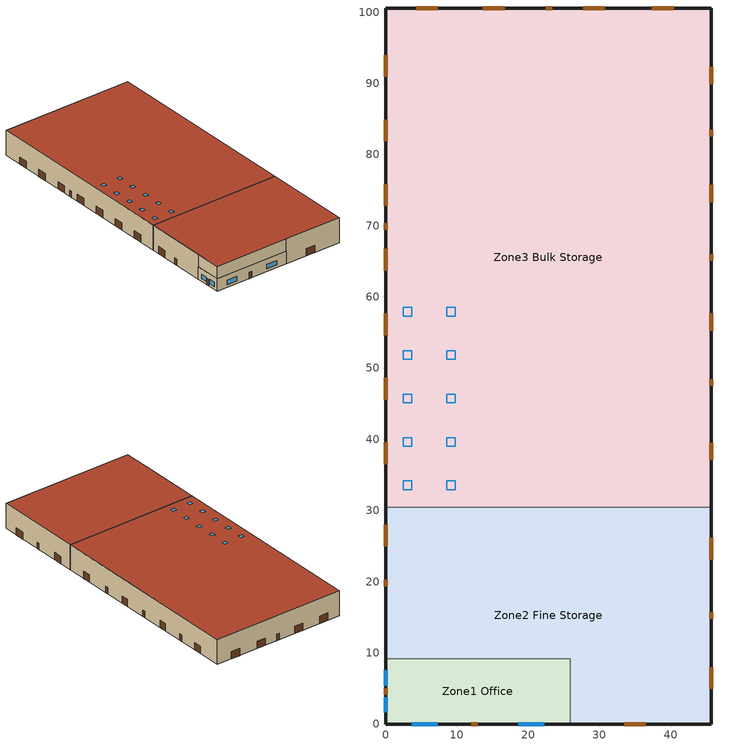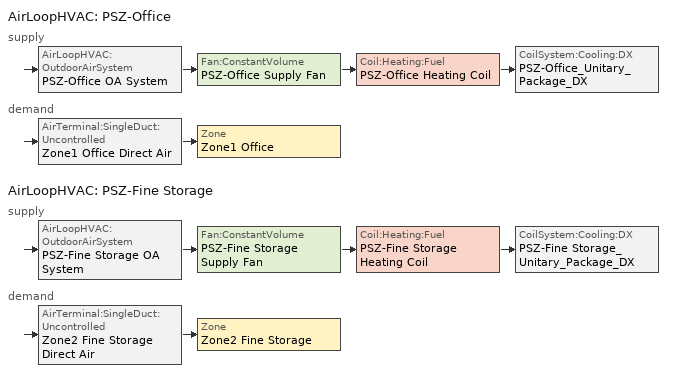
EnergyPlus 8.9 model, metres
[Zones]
Zone1 Office
 floor ground (ext_slab_6in): 25.91,9.14 25.91,0 0,0 0,9.14 z0
 wall outside (nonres_ext_wall): 0,9.14 0,0 25.91,0 z0:4.27
 wall to Zone2 Fine Storage (Interior Wall): 25.91,0 25.91,9.14 0,9.14 z0:4.27
 window (Window_U_0.57_SHGC_0.49): 3.66,0 7.31,0 / 18.59,0 22.25,0 / 0,7.52 0,5.39 / 0,3.76 0,1.62 z0.91:2.44
 door (Swinging Door_con): 12.04,0 12.95,0 / 0,5.03 0,4.11 z0:2.13
 ceiling to Zone2 Fine Storage (InsulatedCeiling): 25.91,0 25.91,9.14 0,9.14 0,0 z4.27
Zone2 Fine Storage
 floor ground (ext_slab_6in): 45.72,30.48 45.72,0 25.91,0 25.91,9.14 0,9.14 0,30.48 z0
 wall outside (nonres_ext_wall): 25.91,0 45.72,0 45.72,30.48 / 0,30.48 0,9.14 z0:8.53; 0,9.14 0,0 25.91,0 z4.27:8.53
 door (Overhead Door_con): 33.48,0 36.53,0 / 45.72,4.94 45.72,7.99 / 45.72,23.09 45.72,26.14 / 0,28.02 0,24.97 z0:2.44
 door (Swinging Door_con): 0,20.27 0,19.35 / 45.72,14.78 45.72,15.7 z0:2.13
 roof outside (nonres_roof): 45.72,0 45.72,30.48 0,30.48 0,0 z8.53
Zone3 Bulk Storage
 floor ground (ext_slab_6in): 45.72,100.58 45.72,30.48 0,30.48 0,100.58 z0
 wall outside (semiheated_ext_wall): 45.72,30.48 45.72,100.58 0,100.58 0,30.48 z0:8.53
 wall to Zone2 Fine Storage (semiheated_ext_wall): 45.72,30.48 0,30.48 z0:8.53
 door (Overhead Door_semi): 0,93.95 0,90.9 / 0,84.88 0,81.83 / 0,75.82 0,72.77 / 0,66.75 0,63.7 / 0,57.68 0,54.63 / 0,48.61 0,45.57 / 0,39.55 0,36.5 / 45.72,37.09 45.72,39.53 / 45.72,55.27 45.72,57.71 / 45.72,73.32 45.72,75.75 / 45.72,89.89 45.72,92.33 / 40.44,100.58 37.39,100.58 / 30.77,100.58 27.72,100.58 / 16.69,100.58 13.64,100.58 / 7.32,100.58 4.27,100.58 z0:2.44
 door (Swinging Door_semi): 45.72,47.55 45.72,48.46 / 45.72,65.07 45.72,65.99 / 45.72,82.6 45.72,83.51 / 23.35,100.58 22.44,100.58 / 0,70.35 0,69.43 z0:2.13
 roof outside (semiheated_roof): 0,100.58 0,30.48 45.72,30.48 45.72,100.58 z8.53
 skylight (Window_U_1.98_SHGC_0.61): 3.66,34.14 2.44,34.14 2.44,32.92 3.66,32.92 z8.53; 3.66,40.23 2.44,40.23 2.44,39.01 3.66,39.01 z8.53; 3.66,46.33 2.44,46.33 2.44,45.11 3.66,45.11 z8.53; 3.66,52.42 2.44,52.42 2.44,51.2 3.66,51.2 z8.53; 3.66,58.52 2.44,58.52 2.44,57.3 3.66,57.3 z8.53; 9.75,34.14 8.53,34.14 8.53,32.92 9.75,32.92 z8.53; 9.75,40.23 8.53,40.23 8.53,39.01 9.75,39.01 z8.53; 9.75,46.33 8.53,46.33 8.53,45.11 9.75,45.11 z8.53; 9.75,52.42 8.53,52.42 8.53,51.2 9.75,51.2 z8.53; 9.75,58.52 8.53,58.52 8.53,57.3 9.75,57.3 z8.53
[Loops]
AirLoopHVAC 'PSZ-Office'
 supply: AirLoopHVAC:OutdoorAirSystem 'PSZ-Office OA System' > Fan:ConstantVolume 'PSZ-Office Supply Fan' > Coil:Heating:Fuel 'PSZ-Office Heating Coil' > CoilSystem:Cooling:DX 'PSZ-Office_Unitary_Package_DX'
 demand: AirTerminal:SingleDuct:Uncontrolled 'Zone1 Office Direct Air' > Zone 'Zone1 Office'
AirLoopHVAC 'PSZ-Fine Storage'
 supply: AirLoopHVAC:OutdoorAirSystem 'PSZ-Fine Storage OA System' > Fan:ConstantVolume 'PSZ-Fine Storage Supply Fan' > Coil:Heating:Fuel 'PSZ-Fine Storage Heating Coil' > CoilSystem:Cooling:DX 'PSZ-Fine Storage_Unitary_Package_DX'
 demand: AirTerminal:SingleDuct:Uncontrolled 'Zone2 Fine Storage Direct Air' > Zone 'Zone2 Fine Storage'
[Building]
Warehouse: North Axis {deg}=90; Terrain=Urban; Loads Convergence Tolerance Value=0.04; Temperature Convergence Tolerance Value {deltaC}=0.4; Solar Distribution=FullExterior; Maximum Number of Warmup Days=25; Minimum Number of Warmup Days=6
[Site:Location]
Rochester International Arpt_MN_USA Design_Conditions: Latitude {deg}=43.9; Longitude {deg}=-92.5; Time Zone {hr}=-6; Elevation {m}=398
[SizingPeriod:DesignDay] Day of Month=21; Dry-Bulb Temperature Range Modifier Type=DefaultMultipliers; Humidity Condition Type=Wetbulb; Barometric Pressure {Pa}=96634; Rain Indicator=No; Snow Indicator=No; Daylight Saving Time Indicator=No
Name | Month | Day Type | Maximum Dry-Bulb Temperature {C} | Daily Dry-Bulb Temperature Range {deltaC} | Wetbulb or DewPoint at Maximum Dry-Bulb {C} | Wind Speed {m/s} | Wind Direction {deg} | Solar Model Indicator | Sky Clearness | ASHRAE Clear Sky Optical Depth for Beam Irradiance (taub) | ASHRAE Clear Sky Optical Depth for Diffuse Irradiance (taud)
Rochester International Arpt Ann Htg 99.6% Condns DB | 1 | WinterDesignDay | -26.2 | 0 | -26.2 | 5.7 | 310 | ASHRAEClearSky | 0
Rochester International Arpt Ann Clg .4% Condns DB=>MWB | 7 | SummerDesignDay | 31.2 | 10.6 | 23.1 | 6.7 | 200 | ASHRAETau |  | 0.404 | 2.226
[Site:GroundTemperature:BuildingSurface]
12.47, 12.42, 12.5, 12.59, 13.8, 17.98, 19.96, 19.57, 15.82, 13.18, 12.8, 12.59
[Site:WaterMainsTemperature]
Calculation Method=Correlation; Annual Average Outdoor Air Temperature {C}=6.375; Maximum Difference In Monthly Average Outdoor Air Temperatures {deltaC}=33.5
[Material]
Name | Roughness | Thickness {m} | Conductivity {W/m-K} | Density {kg/m3} | Specific Heat {J/kg-K} | Thermal Absorptance | Solar Absorptance | Visible Absorptance
Bulk Storage Products Material | Rough | 2.4384 | 1.442 | 200.231 | 836.8 | 0.9 | 0.7 | 0.7
Steel Frame/Cavity | MediumRough | 0.0889002 | 0.0841162 | 641.379 | 502.08 | 0.9 | 0.7 | 0.7
Interior Wall Addi Insul | MediumRough | 2.54001e-08 | 0.04326 | 22.4258 | 836.8 | 0.9 | 0.7 | 0.7
F07 25mm stucco | Smooth | 0.0254 | 0.72 | 1856 | 840 | 0.9 | 0.7 | 0.7
F08 Metal surface | Smooth | 0.0008 | 45.28 | 7824 | 500
F08 Metal roof surface | Smooth | 0.0008 | 45.28 | 7824 | 500 | 0.9 | 0.77
G01 16mm gypsum board | MediumSmooth | 0.0159 | 0.16 | 800 | 1090
150mm Normalweight concrete floor | MediumRough | 0.1524 | 2.31 | 2322 | 832
[Material:NoMass] Thermal Absorptance=0.9; Solar Absorptance=0.7; Visible Absorptance=0.7
Name | Roughness | Thermal Resistance {m2-K/W}
Opaque Door panel_con; Overhead Door_semi Panel; Overhead Door_con Panel | MediumRough | 0.352
Opaque Door panel_semi | MediumRough | 0.251429
Nonres_Roof_Insulation | MediumSmooth | 2.572
Semiheated_Roof_Insulation | MediumSmooth | 1.67819
Nonres_Exterior_Wall_Insulation; Semiheated_Exterior_Wall_Insulation | MediumSmooth | 1.32943
[Construction]
ext_slab_6in: 150mm Normalweight concrete floor
nonres_roof: F08 Metal roof surface, Nonres_Roof_Insulation
semiheated_roof: F08 Metal roof surface, Semiheated_Roof_Insulation
nonres_ext_wall: F08 Metal surface, Nonres_Exterior_Wall_Insulation, G01 16mm gypsum board
semiheated_ext_wall: F08 Metal surface, Semiheated_Exterior_Wall_Insulation, G01 16mm gypsum board
Window_U_0.57_SHGC_0.49: BLUE 6MM, AIR 6MM, CLEAR 6MM
Window_U_1.98_SHGC_0.61: GREEN 6MM
Swinging Door_con: Opaque Door panel_con
Swinging Door_semi: Opaque Door panel_semi
Overhead Door_semi: Overhead Door_semi Panel
Overhead Door_con: Overhead Door_con Panel
Bulk Storage Products: Bulk Storage Products Material
Interior Wall: F07 25mm stucco, G01 16mm gypsum board, Interior Wall Addi Insul, Steel Frame/Cavity, G01 16mm gypsum board
InsulatedCeiling: Interior Wall Addi Insul, G01 16mm gypsum board
[WindowMaterial:Glazing] Optical Data Type=SpectralAverage; Thickness {m}=0.006; Infrared Transmittance at Normal Incidence=0; Front Side Infrared Hemispherical Emissivity=0.84; Back Side Infrared Hemispherical Emissivity=0.84; Conductivity {W/m-K}=0.9
Name | Solar Transmittance at Normal Incidence | Front Side Solar Reflectance at Normal Incidence | Back Side Solar Reflectance at Normal Incidence | Visible Transmittance at Normal Incidence | Front Side Visible Reflectance at Normal Incidence | Back Side Visible Reflectance at Normal Incidence
GREEN 6MM | 0.487 | 0.056 | 0.056 | 0.749 | 0.07 | 0.07
CLEAR 6MM | 0.775 | 0.071 | 0.071 | 0.881 | 0.08 | 0.08
BLUE 6MM | 0.48 | 0.05 | 0.05 | 0.57 | 0.06 | 0.06
[WindowMaterial:Gas]
AIR 6MM: Gas Type=Air; Thickness {m}=0.0063
[Zone] Type=1; Multiplier=1; Ceiling Height {m}=autocalculate; Volume {m3}=autocalculate; Floor Area {m2}=autocalculate; Part of Total Floor Area=Yes
Zone1 Office; Zone2 Fine Storage; Zone3 Bulk Storage
[InternalMass]
Bulk Storage Products Surface: Construction=Bulk Storage Products; Zone=Zone3 Bulk Storage; Surface Area {m2}=6028.45
[People]
Office People: Zone or ZoneList=Zone1 Office; Number of People Schedule=BLDG_OCC_SCH; Number of People Calculation Method=People; Number of People=5; Fraction Radiant=0.3; Sensible Heat Fraction=autocalculate; Activity Level Schedule=Office Activity Schedule; Mean Radiant Temperature Calculation Type=ZoneAveraged
[Lights] Design Level Calculation Method=Watts/Area; Return Air Fraction=0; Fraction Visible=0.18; Fraction Replaceable=1; Return Air Fraction Calculated from Plenum Temperature=No
Name | Zone or ZoneList | Schedule | Watts per Zone Floor Area {W/m2} | Fraction Radiant
Office Lights | Zone1 Office | BLDG_LIGHT_OFFICE_SCH | 10.7639 | 0.37
Fine Storage Area Lights | Zone2 Fine Storage | BLDG_LIGHT_STORAGE_SCH | 8.61113 | 0.42
Bulk Storage Area Lights | Zone3 Bulk Storage | BLDG_LIGHT_STORAGE_SCH | 8.61113 | 0.42
[ElectricEquipment] Design Level Calculation Method=EquipmentLevel
Name | Zone or ZoneList | Schedule | Design Level {W}
Office Plug Load | Zone1 Office | Office_Plug_SCH | 1912.5
Bulk Storage  Plug Load | Zone3 Bulk Storage | Bulk Storage Plug Schedule | 8200.12
[Exterior:Lights]
Exterior_Lights: Schedule=Exterior_Lgt_ALWAYS_ON; Design Level {W}=7857.24; Control Option=AstronomicalClock
[ZoneInfiltration:DesignFlowRate] Temperature Term Coefficient=0; Velocity Squared Term Coefficient=0
Name | Zone or ZoneList | Schedule | Design Flow Rate Calculation Method | Flow per Exterior Surface Area {m3/s-m2} | Constant Term Coefficient | Velocity Term Coefficient | Design Flow Rate {m3/s}
Office Infiltration | Zone1 Office | Office Infil Schedule | Flow/ExteriorArea | 0.000396357 | 0 | 0.224
Office Door Infiltration | Zone1 Office | INFIL_Door_Opening_SCH | Flow/Zone |  | 1 | 0 | 0.288832
Fine Storage Infiltration | Zone2 Fine Storage | Fine Sorage Infil Schedule | Flow/ExteriorArea | 0.000406376 | 0 | 0.224
Bulk Storage Infiltration | Zone3 Bulk Storage | Bulk Storage Infil_Base Schedule | Flow/Zone |  | 0 | 0.224 | 3.43111
[ZoneVentilation:DesignFlowRate] Zone or ZoneList=Zone3 Bulk Storage; Schedule=Always On Schedule; Design Flow Rate Calculation Method=Flow/Zone; Temperature Term Coefficient=0; Velocity Squared Term Coefficient=0; Delta Temperature {deltaC}=-100; Minimum Outdoor Temperature {C}=-100; Maximum Outdoor Temperature {C}=100; Maximum Wind Speed {m/s}=40
Name | Design Flow Rate {m3/s} | Ventilation Type | Fan Pressure Rise {Pa} | Fan Total Efficiency | Constant Term Coefficient | Velocity Term Coefficient | Minimum Indoor Temperature {C} | Maximum Indoor Temperature {C}
Bulk Storage Ventilation-1 | 37.76 | Exhaust | 31.1361 | 0.51 | 1 | 0 | 29.4444 | 100
Bulk Storage Ventilation-2 | 0.943841 | Natural |  | 1 | 0 | 0.224 | -73.3333 | 29.4444
[Sizing:Zone] Zone Cooling Design Supply Air Temperature Input Method=SupplyAirTemperature; Zone Heating Design Supply Air Temperature Input Method=SupplyAirTemperature; Cooling Design Air Flow Method=DesignDay; Heating Design Air Flow Method=DesignDay
Name | Zone Cooling Design Supply Air Temperature {C} | Zone Heating Design Supply Air Temperature {C} | Zone Cooling Design Supply Air Humidity Ratio {kgWater/kgDryAir} | Zone Heating Design Supply Air Humidity Ratio {kgWater/kgDryAir} | Design Specification Outdoor Air Object | Zone Heating Sizing Factor | Zone Cooling Sizing Factor | Cooling Design Air Flow Rate {m3/s} | Cooling Minimum Air Flow Fraction | Heating Design Air Flow Rate {m3/s} | Heating Maximum Air Flow Fraction | Cooling Minimum Air Flow per Zone Floor Area {m3/s-m2} | Heating Maximum Air Flow per Zone Floor Area {m3/s-m2} | Heating Maximum Air Flow {m3/s}
Zone1 Office | 14 | 50 | 0.008 | 0.008 | SZ DSOA Zone1 Office | 0 | 0 | 0 | 0 | 0 | 0
Zone2 Fine Storage | 14 | 50 | 0.008 | 0.008 | SZ DSOA Zone2 Fine Storage | 0 | 0 | 0 | 0 | 0 | 0
Zone3 Bulk Storage | 12.78 | 43.3333 | 0.009 | 0.016 | SZ DSOA Zone3 Bulk Storage |  |  |  |  |  |  | 0 | 0 | 0
[DesignSpecification:OutdoorAir] Outdoor Air Method=Flow/Area; Outdoor Air Flow per Person {m3/s-person}=0; Outdoor Air Flow per Zone {m3/s}=0
Name | Outdoor Air Flow per Zone Floor Area {m3/s-m2}
SZ DSOA Zone1 Office | 0.000508002
SZ DSOA Zone2 Fine Storage; SZ DSOA Zone3 Bulk Storage | 0.000254001
[Sizing:System] Type of Load to Size On=Sensible; Design Outdoor Air Flow Rate {m3/s}=autosize; Central Heating Maximum System Air Flow Ratio=1; Preheat Design Temperature {C}=7; Preheat Design Humidity Ratio {kgWater/kgDryAir}=0.008; Precool Design Temperature {C}=11; Precool Design Humidity Ratio {kgWater/kgDryAir}=0.008; Central Cooling Design Supply Air Temperature {C}=12; Central Heating Design Supply Air Temperature {C}=50; Type of Zone Sum to Use=NonCoincident; 100% Outdoor Air in Cooling=No; 100% Outdoor Air in Heating=No; Central Cooling Design Supply Air Humidity Ratio {kgWater/kgDryAir}=0.008; Central Heating Design Supply Air Humidity Ratio {kgWater/kgDryAir}=0.008; Cooling Supply Air Flow Rate Method=DesignDay; Cooling Supply Air Flow Rate {m3/s}=0; Heating Supply Air Flow Rate Method=DesignDay; Heating Supply Air Flow Rate {m3/s}=0; System Outdoor Air Method=ZoneSum; Zone Maximum Outdoor Air Fraction=1; Cooling Design Capacity Method=CoolingDesignCapacity; Cooling Design Capacity {W}=autosize; Heating Design Capacity Method=HeatingDesignCapacity; Heating Design Capacity {W}=autosize; Central Cooling Capacity Control Method=OnOff
PSZ-Office; PSZ-Fine Storage
[AirLoopHVAC] Design Supply Air Flow Rate {m3/s}=autosize
PSZ-Office; PSZ-Fine Storage
[AvailabilityManager:NightCycle] Applicability Schedule=COMPACT HVAC-ALWAYS 1; Fan Schedule=FanSched; Control Type=CycleOnAny; Thermostat Tolerance {deltaC}=1; Cycling Run Time Control Type=FixedRunTime; Cycling Run Time {s}=1800
PSZ-Office Availability; PSZ-Fine Storage Availability
[SetpointManager:SingleZone:Reheat] Control Variable=Temperature; Minimum Supply Air Temperature {C}=12.7778; Maximum Supply Air Temperature {C}=43.3333
Name | Control Zone | Setpoint Node or NodeList
PSZ-Office Supply Air Temp Manager | Zone1 Office | PSZ-Office Air Loop Outlet
PSZ-Fine Storage Supply Air Temp Manager | Zone2 Fine Storage | PSZ-Fine Storage Air Loop Outlet
[SetpointManager:MixedAir] Control Variable=Temperature
Name | Setpoint Node or NodeList
PSZ-Office OAMixed Air Temp Manager | PSZ-Office Mixed Air Outlet
PSZ-Office HeatC Temp Manager | PSZ-Office Heating Coil Outlet
PSZ-Fine Storage OAMixed Air Temp Manager | PSZ-Fine Storage Mixed Air Outlet
PSZ-Fine Storage HeatC Temp Manager | PSZ-Fine Storage Heating Coil Outlet
[Controller:OutdoorAir] Minimum Outdoor Air Flow Rate {m3/s}=autosize; Maximum Outdoor Air Flow Rate {m3/s}=autosize; Economizer Control Action Type=ModulateFlow; Lockout Type=LockoutWithCompressor; Minimum Limit Type=FixedMinimum
Name | Economizer Control Type | Minimum Outdoor Air Schedule | Maximum Fraction of Outdoor Air Schedule
PSZ-Office OA Controller | NoEconomizer | MinOA_Sched | PSZ_Office_Timestep_Econ_Eff_SCH
PSZ-Fine Storage OA Controller | DifferentialDryBulb | MinOA_MotorizedDamper_Sched | PSZ_Fine_Timestep_Econ_Eff_SCH
[Zone equipment]
Zone1 Office: Zone1 Office Direct Air
Zone2 Fine Storage: Zone2 Fine Storage Direct Air
Zone3 Bulk Storage: Zone3UnitHeater, Zone3HiRadiant
[ZoneHVAC:UnitHeater]
Zone3UnitHeater: Availability Schedule=UnitHeaterAvailability; Supply Air Fan=Zone3UnitHeaterFan; Maximum Supply Air Flow Rate {m3/s}=autosize; Heating Coil=Zone3UnitHeaterHeatingCoil; Supply Air Fan Operation During No Heating=No; Heating Convergence Tolerance=0.001
[CoilSystem:Cooling:DX] Availability Schedule=COMPACT HVAC-ALWAYS 1
Name | Cooling Coil
PSZ-Office_Unitary_Package_DX | PSZ-Office Cooling Coil
PSZ-Fine Storage_Unitary_Package_DX | PSZ-Fine Storage Cooling Coil
[AirTerminal:SingleDuct:Uncontrolled] Availability Schedule=COMPACT HVAC-ALWAYS 1; Maximum Air Flow Rate {m3/s}=autosize
Zone1 Office Direct Air; Zone2 Fine Storage Direct Air
[ZoneHVAC:HighTemperatureRadiant]
Zone3HiRadiant: Availability Schedule=Always Off Schedule; Zone=Zone3 Bulk Storage; Heating Design Capacity Method=HeatingDesignCapacity; Heating Design Capacity {W}=autosize; Fuel Type=NaturalGas; Combustion Efficiency=0.7925; Fraction of Input Converted to Radiant Energy=0.8; Fraction of Input Converted to Latent Energy=0; Fraction of Input that Is Lost=0; Temperature Control Type=OperativeTemperature; Heating Throttling Range {deltaC}=2; Heating Setpoint Temperature Schedule=Bulk Storage Heating Setpoint Schedule; Fraction of Radiant Energy Incident on People=0.05; Surface 1=Bulk Storage Right Wall; Fraction of Radiant Energy to Surface 1=0.05; Surface 2=Bulk Storage Rear Wall; Fraction of Radiant Energy to Surface 2=0.05; Surface 3=Bulk Storage Left Wall; Fraction of Radiant Energy to Surface 3=0.05; Surface 4=Bulk Storage Floor; Fraction of Radiant Energy to Surface 4=0.8
[ZoneControl:Thermostat]
Name | Zone or ZoneList | Control Type Schedule | Control 1
Zone1 Office Thermostat | Zone1 Office | COMPACT HVAC-ALWAYS 4 | Office Thermostat Dual SP Control
Zone2 Fine Storage Thermostat | Zone2 Fine Storage | COMPACT HVAC-ALWAYS 4 | Fine Storage Thermostat Dual SP Control
Zone 3 Thermostat | Zone3 Bulk Storage | ZoneControlSchedule | Heating Setpoint with SB
[ThermostatSetpoint:SingleHeating]
Heating Setpoint with SB: Setpoint Temperature Schedule=Bulk Storage Heating Setpoint Schedule
[ThermostatSetpoint:DualSetpoint]
Name | Heating Setpoint Temperature Schedule | Cooling Setpoint Temperature Schedule
Office Thermostat Dual SP Control | Office Heating Schedule | Office Cooling Schedule
Fine Storage Thermostat Dual SP Control | Fine Storage Heating Setpoint Schedule | Fine Storage Cooling Setpoint Schedule
[WaterHeater:Mixed]
Electric Tank: Tank Volume {m3}=0.0757083; Setpoint Temperature Schedule=Hot Water Setpoint Temp Schedule; Deadband Temperature Difference {deltaC}=2; Maximum Temperature Limit {C}=82.2222; Heater Control Type=Cycle; Heater Maximum Capacity {W}=6154.75; Heater Minimum Capacity {W}=0; Heater Fuel Type=Electricity; Heater Thermal Efficiency=1; Off Cycle Parasitic Fuel Consumption Rate {W}=483; Off Cycle Parasitic Fuel Type=Electricity; Off Cycle Parasitic Heat Fraction to Tank=0; On Cycle Parasitic Fuel Consumption Rate {W}=483; Ambient Temperature Indicator=Zone; Ambient Temperature Zone=Zone1 Office; Off Cycle Loss Coefficient to Ambient Temperature {W/K}=1.4253; On Cycle Loss Coefficient to Ambient Temperature {W/K}=1.4253; Peak Use Flow Rate {m3/s}=8.07469e-06; Use Flow Rate Fraction Schedule=Office DHW Schedule
[Coil:Heating:Fuel] Fuel Type=NaturalGas; Nominal Capacity {W}=autosize; Parasitic Electric Load {W}=0
Name | Availability Schedule | Burner Efficiency | Part Load Fraction Correlation Curve | Parasitic Fuel Load {W}
PSZ-Office Heating Coil | COMPACT HVAC-ALWAYS 1 | 0.8 | PSZ-Office Heating Coil PLF-FPLR | 0
PSZ-Fine Storage Heating Coil | COMPACT HVAC-ALWAYS 1 | 0.7925 | PSZ-Fine Storage Heating Coil PLF-FPLR | 0
Zone3UnitHeaterHeatingCoil | Zone3HeatingCoilAvailability | 0.7925 |  | 4750
[Coil:Cooling:DX:TwoSpeed] Availability Schedule=COMPACT HVAC-ALWAYS 1
Name | High Speed Gross Rated Total Cooling Capacity {W} | High Speed Rated Sensible Heat Ratio | High Speed Gross Rated Cooling COP {W/W} | High Speed Rated Air Flow Rate {m3/s} | Total Cooling Capacity Function of Temperature Curve | Total Cooling Capacity Function of Flow Fraction Curve | Energy Input Ratio Function of Temperature Curve | Energy Input Ratio Function of Flow Fraction Curve | Part Load Fraction Correlation Curve | Low Speed Gross Rated Total Cooling Capacity {W} | Low Speed Gross Rated Sensible Heat Ratio | Low Speed Gross Rated Cooling COP {W/W} | Low Speed Rated Air Flow Rate {m3/s} | Low Speed Total Cooling Capacity Function of Temperature Curve | Low Speed Energy Input Ratio Function of Temperature Curve
PSZ-Office Cooling Coil | 12310.66 | 0.71782 | 3.14722 | 0.58017 | PSZ-Office DX Coil Cap-FT | PSZ-Office DX Coil Cap-FF | PSZ-Office DX Coil EIR-FT | PSZ-Office DX Coil EIR-FF | PSZ-Office DX Coil PLF | 12310.66 | 0.71782 | 3.14722 | 0.58017 | PSZ-Office DX Coil Cap-FT | PSZ-Office DX Coil EIR-FT
PSZ-Fine Storage Cooling Coil | 64743.42 | 0.67608 | 3.2994 | 2.60722 | PSZ-Fine Storage DX Coil Cap-FT | PSZ-Fine Storage DX Coil Cap-FF | PSZ-Fine Storage DX Coil EIR-FT | PSZ-Fine Storage DX Coil EIR-FF | PSZ-Fine Storage DX Coil PLF | 64743.42 | 0.67608 | 3.2994 | 2.60722 | PSZ-Fine Storage DX Coil Cap-FT | PSZ-Fine Storage DX Coil EIR-FT
[Fan:ConstantVolume] Maximum Flow Rate {m3/s}=autosize; Motor In Airstream Fraction=1
Name | Availability Schedule | Fan Total Efficiency | Pressure Rise {Pa} | Motor Efficiency
PSZ-Office Supply Fan | FanSched | 0.53625 | 622.5 | 0.825
PSZ-Fine Storage Supply Fan | FanSched | 0.56875 | 622.5 | 0.875
Zone3UnitHeaterFan | COMPACT HVAC-ALWAYS 1 | 0.536 | 49.8 | 0.825
[EnergyManagementSystem:Sensor]
Name | Output:Variable or Output:Meter | Output:Variable or Output:Meter Index Key
OAT_F | Site Outdoor Air Drybulb Temperature
OAwb_F | Site Outdoor Air Wetbulb Temperature | *
PSZ_Office_OASch; PSZ_Fine_OASch | Schedule Value | MinOA_Sched
ZONE1_OFFICE_Temp | System Node Temperature | Zone1 Office Zone Air Node
PSZ_Office_OAFlowMass | System Node Mass Flow Rate | PSZ-Office Outside Air Inlet
PSZ_Office_HeatingRTF | Heating Coil Runtime Fraction | PSZ-Office Heating Coil
PSZ_Office_RTF | Cooling Coil Runtime Fraction | PSZ-Office Cooling Coil
PSZ_Office_SpeedRatio | Coil System Compressor Speed Ratio | PSZ-Office_Unitary_Package_DX
PSZ_Office_DAT_Rqd | System Node Setpoint Temperature | PSZ-Office Air Loop Outlet
PSZ_Office_Econo_Status | Air System Outdoor Air Economizer Status | PSZ-Office
ZONE2_FINE_STORAGE_Temp | System Node Temperature | ZONE2 FINE STORAGE Zone Air Node
PSZ_Fine_OAFlowMass | System Node Mass Flow Rate | PSZ-Fine Storage Outside Air Inlet
PSZ_Fine_HeatingRTF | Heating Coil Runtime Fraction | PSZ-Fine Storage Heating Coil
PSZ_Fine_RTF | Cooling Coil Runtime Fraction | PSZ-Fine Storage Cooling Coil
PSZ_Fine_SpeedRatio | Coil System Compressor Speed Ratio | PSZ-Fine Storage_Unitary_Package_DX
PSZ_Fine_DAT_Rqd | System Node Setpoint Temperature | PSZ-Fine Storage Air Loop Outlet
PSZ_Fine_Econo_Status | Air System Outdoor Air Economizer Status | PSZ-Fine Storage
[EnergyManagementSystem:InternalVariable]
Name | Internal Data Index Key | Internal Data Type
PSZ_Office_Fan_DesignPressure | PSZ-Office Supply Fan | Fan Nominal Pressure Rise
PSZ_Office_DesignFlowMass | PSZ-Office OA Controller | Outdoor Air Controller Maximum Mass Flow Rate
PSZ_Office_OADesignMass | PSZ-Office OA Controller | Outdoor Air Controller Minimum Mass Flow Rate
PSZ_Fine_Fan_DesignPressure | PSZ-Fine Storage Supply Fan | Fan Nominal Pressure Rise
PSZ_Fine_DesignFlowMass | PSZ-Fine Storage OA Controller | Outdoor Air Controller Maximum Mass Flow Rate
PSZ_Fine_OADesignMass | PSZ-Fine Storage OA Controller | Outdoor Air Controller Minimum Mass Flow Rate
[EnergyManagementSystem:Actuator]
Name | Actuated Component Unique | Actuated Component Type | Actuated Component Control Type
PSZ_Office_Fan_Pressure | PSZ-Office Supply Fan | Fan | Fan Pressure Rise
PSZ_Office_Timestep_Econ_Eff | PSZ_Office_Timestep_Econ_Eff_SCH | Schedule:Constant | Schedule Value
PSZ_Fine_Fan_Pressure | PSZ-Fine Storage Supply Fan | Fan | Fan Pressure Rise
PSZ_Fine_Timestep_Econ_Eff | PSZ_Fine_Timestep_Econ_Eff_SCH | Schedule:Constant | Schedule Value
[EnergyManagementSystem:GlobalVariable]
PSZ_Office_FanPwrExponent; PSZ_Office_Stage1Speed; PSZ_Office_Stage2Speed; PSZ_Office_HeatSpeed; PSZ_Office_VenSpeed; PSZ_Office_Number_of_Stages
PSZ_Fine_FanPwrExponent; PSZ_Fine_Stage1Speed; PSZ_Fine_Stage2Speed; PSZ_Fine_HeatSpeed; PSZ_Fine_VenSpeed; PSZ_Fine_Number_of_Stages
[EnergyManagementSystem:Program]
PSZ_Office_Economizer_CTRL_Prog: SET PSZ_Office_Timestep_Econ_Eff = 0.7; SET PSZ_Office_MaxE = 0.7; SET PSZ_Office_DAT_Rqd = (PSZ_Office_DAT_Rqd*1.8) +32; SET OAT_F = (OAT_F*1.8) +32; SET OAwb_F = (OAwb_F*1.8) +32; IF PSZ_Office_OAFlowMass > (PSZ_Office_OADesignMass * PSZ_Office_OASch); SET PSZ_Office_Econo_Active = 1; ELSE; SET PSZ_Office_Econo_Active = 0; ENDIF; SET PSZ_Office_dT_Needed = 75 - PSZ_Office_DAT_Rqd; SET PSZ_Office_Cool_Des_dT = ((98*0.15) + (75*(1-0.15))) - 55; SET PSZ_Office_Cool_Load = PSZ_Office_dT_Needed/ PSZ_Office_Cool_Des_dT; IF PSZ_Office_Cool_Load > 1; SET PSZ_Office_Cool_Load = 1; ELSEIF PSZ_Office_Cool_Load < 0; SET PSZ_Office_Cool_Load = 0; ENDIF; IF PSZ_Office_Econo_Active == 1; SET PSZ_Office_Stage = PSZ_Office_Number_of_Stages; IF PSZ_Office_Stage == 2; IF PSZ_Office_Cool_Load < 0.6; SET PSZ_Office_Timestep_Econ_Eff = PSZ_Office_MaxE; ELSE; SET PSZ_Office_ECO_Eff = 0-2.18919863612305; SET PSZ_Office_ECO_Eff = PSZ_Office_ECO_Eff + (0-0.674461284910428 * PSZ_Office_Cool_Load); SET PSZ_Office_ECO_Eff = PSZ_Office_ECO_Eff + (0.000459106275872404 * (OAT_F^2)); SET PSZ_Office_ECO_Eff = PSZ_Office_ECO_Eff + (0-0.00000484778537945252 * (OAT_F^3)); SET PSZ_Office_ECO_Eff = PSZ_Office_ECO_Eff + (0.182915713033586 * OAwb_F); SET PSZ_Office_ECO_Eff = PSZ_Office_ECO_Eff + (0-0.00382838660261133 * (OAwb_F^2)); SET PSZ_Office_ECO_Eff = PSZ_Office_ECO_Eff + (0.0000255567460240583 * (OAwb_F^3)); SET PSZ_Office_Timestep_Econ_Eff = PSZ_Office_ECO_Eff; ENDIF; ELSE; SET PSZ_Office_ECO_Eff = 2.36337942464462; SET PSZ_Office_ECO_Eff = PSZ_Office_ECO_Eff + (0-0.409939515512619 * PSZ_Office_Cool_Load); SET PSZ_Office_ECO_Eff = PSZ_Office_ECO_Eff + (0-0.0565205596792225 * OAwb_F); SET PSZ_Office_ECO_Eff = PSZ_Office_ECO_Eff + (0-0.0000632612294169389 * (OAT_F^2)); SET PSZ_Office_Timestep_Econ_Eff = PSZ_Office_ECO_Eff + (0.000571724868775081 * (OAwb_F^2)); ENDIF; IF PSZ_Office_Timestep_Econ_Eff > PSZ_Office_MaxE; SET PSZ_Office_Timestep_Econ_Eff = PSZ_Office_MaxE; ELSEIF PSZ_Office_Timestep_Econ_Eff < (PSZ_Office_OADesignMass * PSZ_Office_OASch); SET PSZ_Office_Timestep_Econ_Eff = (PSZ_Office_OADesignMass * PSZ_Office_OASch); ENDIF; ENDIF
PSZ_Office_Set_Fan_Par: IF PSZ_Office_Number_of_Stages == 1; Return; ENDIF; SET PSZ_Office_FanPwrExponent = 2.2; SET PSZ_Office_OAFrac = PSZ_Office_OAFlowMass/PSZ_Office_DesignFlowMass; IF  PSZ_Office_OAFrac < 0.66; SET PSZ_Office_VenSpeed = 0.66; SET PSZ_Office_Stage1Speed = 0.66; ELSE; SET PSZ_Office_VenSpeed = PSZ_Office_OAFrac; SET PSZ_Office_Stage1Speed = PSZ_Office_OAFrac; ENDIF; SET PSZ_Office_Stage2Speed = 1.0; SET PSZ_Office_HeatSpeed = 1.0
PSZ_Office_Fan_Control: IF PSZ_Office_Number_of_Stages == 1; Return; ENDIF; IF PSZ_Office_HeatingRTF > 0; SET PSZ_Office_Heating = PSZ_Office_HeatingRTF; SET PSZ_Office_Ven = 1 - PSZ_Office_HeatingRTF; SET PSZ_Office_Eco = 0; SET PSZ_Office_Stage1 = 0; SET PSZ_Office_Stage2 = 0; ELSE; SET PSZ_Office_Heating = 0; SET PSZ_Office_EcoSpeed = PSZ_Office_VenSpeed; IF PSZ_Office_SpeedRatio == 0; IF PSZ_Office_RTF > 0; SET PSZ_Office_Stage1 = PSZ_Office_RTF; SET PSZ_Office_Stage2 = 0; SET PSZ_Office_Ven = 1-PSZ_Office_RTF; SET PSZ_Office_Eco = 0; IF PSZ_Office_OAFlowMass > (PSZ_Office_OADesignMass * PSZ_Office_OASch); SET PSZ_Office_Stage1Speed = 1.0; ENDIF; ELSE; SET PSZ_Office_Stage1 = 0; SET PSZ_Office_Stage2 = 0; IF PSZ_Office_OAFlowMass > (PSZ_Office_OADesignMass * PSZ_Office_OASch); SET PSZ_Office_Eco = 1.0; SET PSZ_Office_Ven = 0; SET PSZ_Office_Exp_DAT = PSZ_Office_DAT_Rqd - (1-PSZ_Office_VenSpeed) * ZONE1 OFFICE_Temp; SET PSZ_Office_Exp_DAT = PSZ_Office_Exp_DAT/PSZ_Office_VenSpeed; IF OAT_F > PSZ_Office_Exp_DAT; SET PSZ_Office_EcoSpeed = PSZ_Office_Stage2Speed; ENDIF; ELSE; SET PSZ_Office_Eco = 0; SET PSZ_Office_Ven = 1.0; ENDIF; ENDIF; ELSE; SET PSZ_Office_Stage1 = 1- PSZ_Office_SpeedRatio; SET PSZ_Office_Stage2 = PSZ_Office_SpeedRatio; SET PSZ_Office_Ven = 0; SET PSZ_Office_Eco = 0; IF PSZ_Office_OAFlowMass > (PSZ_Office_OADesignMass * PSZ_Office_OASch); SET PSZ_Office_Stage1Speed = 1.0; ENDIF; ENDIF; ENDIF; SET PSZ_Office_FPR = PSZ_Office_Ven * (PSZ_Office_VenSpeed ^ PSZ_Office_FanPwrExponent); SET PSZ_Office_FPR_0 = PSZ_Office_Eco * (PSZ_Office_EcoSpeed ^ PSZ_Office_FanPwrExponent); SET PSZ_Office_FPR = PSZ_Office_FPR_0 + PSZ_Office_FPR; SET PSZ_Office_FPR_1 = PSZ_Office_Stage1 * (PSZ_Office_Stage1Speed ^ PSZ_Office_FanPwrExponent); SET PSZ_Office_FPR = PSZ_Office_FPR + PSZ_Office_FPR_1; SET PSZ_Office_FPR_2 = PSZ_Office_Stage2 * (PSZ_Office_Stage2Speed ^ PSZ_Office_FanPwrExponent); SET PSZ_Office_FPR = PSZ_Office_FPR + PSZ_Office_FPR_2; SET PSZ_Office_FPR_3 = PSZ_Office_Heating * (PSZ_Office_HeatSpeed ^ PSZ_Office_FanPwrExponent); SET PSZ_Office_FanPwrRatio = PSZ_Office_FPR +  PSZ_Office_FPR_3; SET PSZ_Office_Fan_Pressure = PSZ_Office_Fan_DesignPressure * PSZ_Office_FanPwrRatio
PSZ_Office_Set_Number_of_Stages: SET PSZ_OFFICE_Number_of_Stages =  1
PSZ_Fine_Economizer_CTRL_Prog: SET PSZ_Fine_Timestep_Econ_Eff = 0.7; SET PSZ_Fine_MaxE = 0.7; SET PSZ_Fine_DAT_Rqd = (PSZ_Fine_DAT_Rqd*1.8) +32; SET OAT_F = (OAT_F*1.8) +32; SET OAwb_F = (OAwb_F*1.8) +32; IF PSZ_Fine_OAFlowMass > (PSZ_Fine_OADesignMass * PSZ_Fine_OASch); SET PSZ_Fine_Econo_Active = 1; ELSE; SET PSZ_Fine_Econo_Active = 0; ENDIF; SET PSZ_Fine_dT_Needed = 75 - PSZ_Fine_DAT_Rqd; SET PSZ_Fine_Cool_Des_dT = ((98*0.15) + (75*(1-0.15))) - 55; SET PSZ_Fine_Cool_Load = PSZ_Fine_dT_Needed/ PSZ_Fine_Cool_Des_dT; IF PSZ_Fine_Cool_Load > 1; SET PSZ_Fine_Cool_Load = 1; ELSEIF PSZ_Fine_Cool_Load < 0; SET PSZ_Fine_Cool_Load = 0; ENDIF; IF PSZ_Fine_Econo_Active == 1; SET PSZ_Fine_Stage = PSZ_Fine_Number_of_Stages; IF PSZ_Fine_Stage == 2; IF PSZ_Fine_Cool_Load < 0.6; SET PSZ_Fine_Timestep_Econ_Eff = PSZ_Fine_MaxE; ELSE; SET PSZ_Fine_ECO_Eff = 0-2.18919863612305; SET PSZ_Fine_ECO_Eff = PSZ_Fine_ECO_Eff + (0-0.674461284910428 * PSZ_Fine_Cool_Load); SET PSZ_Fine_ECO_Eff = PSZ_Fine_ECO_Eff + (0.000459106275872404 * (OAT_F^2)); SET PSZ_Fine_ECO_Eff = PSZ_Fine_ECO_Eff + (0-0.00000484778537945252 * (OAT_F^3)); SET PSZ_Fine_ECO_Eff = PSZ_Fine_ECO_Eff + (0.182915713033586 * OAwb_F); SET PSZ_Fine_ECO_Eff = PSZ_Fine_ECO_Eff + (0-0.00382838660261133 * (OAwb_F^2)); SET PSZ_Fine_ECO_Eff = PSZ_Fine_ECO_Eff + (0.0000255567460240583 * (OAwb_F^3)); SET PSZ_Fine_Timestep_Econ_Eff = PSZ_Fine_ECO_Eff; ENDIF; ELSE; SET PSZ_Fine_ECO_Eff = 2.36337942464462; SET PSZ_Fine_ECO_Eff = PSZ_Fine_ECO_Eff + (0-0.409939515512619 * PSZ_Fine_Cool_Load); SET PSZ_Fine_ECO_Eff = PSZ_Fine_ECO_Eff + (0-0.0565205596792225 * OAwb_F); SET PSZ_Fine_ECO_Eff = PSZ_Fine_ECO_Eff + (0-0.0000632612294169389 * (OAT_F^2)); SET PSZ_Fine_Timestep_Econ_Eff = PSZ_Fine_ECO_Eff + (0.000571724868775081 * (OAwb_F^2)); ENDIF; IF PSZ_Fine_Timestep_Econ_Eff > PSZ_Fine_MaxE; SET PSZ_Fine_Timestep_Econ_Eff = PSZ_Fine_MaxE; ELSEIF PSZ_Fine_Timestep_Econ_Eff < (PSZ_Fine_OADesignMass * PSZ_Fine_OASch); SET PSZ_Fine_Timestep_Econ_Eff = (PSZ_Fine_OADesignMass * PSZ_Fine_OASch); ENDIF; ENDIF
PSZ_Fine_Set_Fan_Par: IF PSZ_Fine_Number_of_Stages == 1; Return; ENDIF; SET PSZ_Fine_FanPwrExponent = 2.2; SET PSZ_Fine_OAFrac = PSZ_Fine_OAFlowMass/PSZ_Fine_DesignFlowMass; IF  PSZ_Fine_OAFrac < 0.66; SET PSZ_Fine_VenSpeed = 0.66; SET PSZ_Fine_Stage1Speed = 0.66; ELSE; SET PSZ_Fine_VenSpeed = PSZ_Fine_OAFrac; SET PSZ_Fine_Stage1Speed = PSZ_Fine_OAFrac; ENDIF; SET PSZ_Fine_Stage2Speed = 1.0; SET PSZ_Fine_HeatSpeed = 1.0
PSZ_Fine_Fan_Control: IF PSZ_Fine_Number_of_Stages == 1; Return; ENDIF; IF PSZ_Fine_HeatingRTF > 0; SET PSZ_Fine_Heating = PSZ_Fine_HeatingRTF; SET PSZ_Fine_Ven = 1 - PSZ_Fine_HeatingRTF; SET PSZ_Fine_Eco = 0; SET PSZ_Fine_Stage1 = 0; SET PSZ_Fine_Stage2 = 0; ELSE; SET PSZ_Fine_Heating = 0; SET PSZ_Fine_EcoSpeed = PSZ_Fine_VenSpeed; IF PSZ_Fine_SpeedRatio == 0; IF PSZ_Fine_RTF > 0; SET PSZ_Fine_Stage1 = PSZ_Fine_RTF; SET PSZ_Fine_Stage2 = 0; SET PSZ_Fine_Ven = 1-PSZ_Fine_RTF; SET PSZ_Fine_Eco = 0; IF PSZ_Fine_OAFlowMass > (PSZ_Fine_OADesignMass * PSZ_Fine_OASch); SET PSZ_Fine_Stage1Speed = 1.0; ENDIF; ELSE; SET PSZ_Fine_Stage1 = 0; SET PSZ_Fine_Stage2 = 0; IF PSZ_Fine_OAFlowMass > (PSZ_Fine_OADesignMass * PSZ_Fine_OASch); SET PSZ_Fine_Eco = 1.0; SET PSZ_Fine_Ven = 0; SET PSZ_Fine_Exp_DAT = PSZ_Fine_DAT_Rqd - (1-PSZ_Fine_VenSpeed) * ZONE2 FINE STORAGE_Temp; SET PSZ_Fine_Exp_DAT = PSZ_Fine_Exp_DAT/PSZ_Fine_VenSpeed; IF OAT_F > PSZ_Fine_Exp_DAT; SET PSZ_Fine_EcoSpeed = PSZ_Fine_Stage2Speed; ENDIF; ELSE; SET PSZ_Fine_Eco = 0; SET PSZ_Fine_Ven = 1.0; ENDIF; ENDIF; ELSE; SET PSZ_Fine_Stage1 = 1- PSZ_Fine_SpeedRatio; SET PSZ_Fine_Stage2 = PSZ_Fine_SpeedRatio; SET PSZ_Fine_Ven = 0; SET PSZ_Fine_Eco = 0; IF PSZ_Fine_OAFlowMass > (PSZ_Fine_OADesignMass * PSZ_Fine_OASch); SET PSZ_Fine_Stage1Speed = 1.0; ENDIF; ENDIF; ENDIF; SET PSZ_Fine_FPR = PSZ_Fine_Ven * (PSZ_Fine_VenSpeed ^ PSZ_Fine_FanPwrExponent); SET PSZ_Fine_FPR = PSZ_Fine_FPR + PSZ_Fine_Eco * (PSZ_Fine_EcoSpeed ^ PSZ_Fine_FanPwrExponent); SET PSZ_Fine_FPR_1 = PSZ_Fine_Stage1 * (PSZ_Fine_Stage1Speed ^ PSZ_Fine_FanPwrExponent); SET PSZ_Fine_FPR = PSZ_Fine_FPR + PSZ_Fine_FPR_1; SET PSZ_Fine_FPR_2 = PSZ_Fine_Stage2 * (PSZ_Fine_Stage2Speed ^ PSZ_Fine_FanPwrExponent); SET PSZ_Fine_FPR = PSZ_Fine_FPR + PSZ_Fine_FPR_2; SET PSZ_Fine_FPR_3 = PSZ_Fine_Heating * (PSZ_Fine_HeatSpeed ^ PSZ_Fine_FanPwrExponent); SET PSZ_Fine_FanPwrRatio = PSZ_Fine_FPR +  PSZ_Fine_FPR_3; SET PSZ_Fine_Fan_Pressure = PSZ_Fine_Fan_DesignPressure * PSZ_Fine_FanPwrRatio
PSZ_Fine_Set_Number_of_Stages: SET PSZ_FINE_Number_of_Stages =  1
[EnergyManagementSystem:ProgramCallingManager]
PSZ_Office_Set_Number_of_Stages_CallingManager: BeginNewEnvironment; PSZ_Office_Set_Number_of_Stages
PSZ_Office_ECO_Manager: InsideHVACSystemIterationLoop; PSZ_Office_Economizer_CTRL_Prog
PSZ_Office_Fan_Parameter_manager: BeginNewEnvironment; PSZ_Office_Set_Fan_Par
PSZ_Office_Fan_Main_Manager: BeginTimestepBeforePredictor; PSZ_Office_Fan_Control
PSZ_Fine_Set_Number_of_Stages_CallingManager: BeginNewEnvironment; PSZ_Fine_Set_Number_of_Stages
PSZ_Fine_ECO_Manager: InsideHVACSystemIterationLoop; PSZ_Fine_Economizer_CTRL_Prog
PSZ_Fine_Fan_Parameter_manager: BeginNewEnvironment; PSZ_Fine_Set_Fan_Par
PSZ_Fine_Fan_Main_Manager: BeginTimestepBeforePredictor; PSZ_Fine_Fan_Control
[Schedule:Day:Hourly]
Office Infiltration WD; Fine Storage INFIL WD: 1, 1, 1, 1, 1, 1, 1, 1.25, 1.25, 0.5, 0.5, 0.5, 0.5, 0.5, 0.5, 0.5, 1.25, 1.25, 1, 1, 1, 1, 1, 1
Office Infiltration WEH; Fine Storage INFIL WEH; SYS Day   1: 1, 1, 1, 1, 1, 1, 1, 1, 1, 1, 1, 1, 1, 1, 1, 1, 1, 1, 1, 1, 1, 1, 1, 1
Office Heating WD_YES_OPTIMUM: 15.6, 15.6, 15.6, 15.6, 15.6, 15.6, 17.8, 20, 21.1, 21.1, 21.1, 21.1, 21.1, 21.1, 21.1, 21.1, 21.1, 21.1, 15.6, 15.6, 15.6, 15.6, 15.6, 15.6
Office Heating WD_NO_OPTIMUM: 15.6, 15.6, 15.6, 15.6, 15.6, 15.6, 21.1, 21.1, 21.1, 21.1, 21.1, 21.1, 21.1, 21.1, 21.1, 21.1, 21.1, 21.1, 15.6, 15.6, 15.6, 15.6, 15.6, 15.6
Office Heating WEH: 15.6, 15.6, 15.6, 15.6, 15.6, 15.6, 15.6, 15.6, 15.6, 15.6, 15.6, 15.6, 15.6, 15.6, 15.6, 15.6, 15.6, 15.6, 15.6, 15.6, 15.6, 15.6, 15.6, 15.6
Office Cooling WD_YES_OPTIMUM: 29.4, 29.4, 29.4, 29.4, 29.4, 29.4, 27.8, 25.6, 23.9, 23.9, 23.9, 23.9, 23.9, 23.9, 23.9, 23.9, 23.9, 23.9, 29.4, 29.4, 29.4, 29.4, 29.4, 29.4
Office Cooling WD_NO_SETBACK: 23.9, 23.9, 23.9, 23.9, 23.9, 23.9, 23.9, 23.9, 23.9, 23.9, 23.9, 23.9, 23.9, 23.9, 23.9, 23.9, 23.9, 23.9, 23.9, 23.9, 23.9, 23.9, 23.9, 23.9
Office Cooling WEH: 29.4, 29.4, 29.4, 29.4, 29.4, 29.4, 29.4, 29.4, 29.4, 29.4, 29.4, 29.4, 29.4, 29.4, 29.4, 29.4, 29.4, 29.4, 29.4, 29.4, 29.4, 29.4, 29.4, 29.4
Office DHW WD: 0, 0, 0, 0, 0, 0, 0.05, 0.101, 0.399, 0.501, 0.501, 0.696, 0.9, 0.798, 0.696, 0.798, 0.297, 0.05, 0, 0, 0, 0, 0, 0
Office DHW WEH: 0.015, 0.015, 0.015, 0.015, 0.015, 0.015, 0.015, 0.015, 0.015, 0.015, 0.015, 0.015, 0.015, 0.015, 0.015, 0.015, 0.015, 0.015, 0.015, 0.015, 0.015, 0.015, 0.015, 0.015
Bulk Storage PLUG WD: 0.25, 0.25, 0.25, 0.25, 0.25, 0.25, 0.25, 0.25, 1, 1, 1, 1, 0.25, 1, 1, 1, 1, 0.25, 0.25, 0.25, 0.25, 0.25, 0.25, 0.25
Bulk Storage PLUG WEH: 0, 0, 0, 0, 0, 0, 0, 0, 0, 0, 0, 0, 0, 0, 0, 0, 0, 0, 0, 0, 0, 0, 0, 0
Bulk Storage INFIL_Base WD: 0.765, 0.765, 0.765, 0.765, 0.765, 0.765, 0.765, 0.765, 1, 1, 1, 1, 0.765, 1, 1, 1, 1, 0.765, 0.765, 0.765, 0.765, 0.765, 0.765, 0.765
Bulk Storage INFIL_Base WEH: 0.765, 0.765, 0.765, 0.765, 0.765, 0.765, 0.765, 0.765, 0.765, 0.765, 0.765, 0.765, 0.765, 0.765, 0.765, 0.765, 0.765, 0.765, 0.765, 0.765, 0.765, 0.765, 0.765, 0.765
[Schedule:Compact]
Office_Plug_SCH: Through: 12/31, For: SummerDesignDay, Until: 24:00, 1, For: WinterDesignDay, Until: 24:00, 0, For: Weekdays Saturday, Until: 06:00, 0.3, Until: 07:00, 0.3, Until: 08:00, 0.5, Until: 12:00, 1, Until: 13:00, 0.94, Until: 17:00, 1, Until: 18:00, 0.5, Until: 24:00, 0.3, For: AllOtherDays, Until: 24:00, 0.3
BLDG_LIGHT_OFFICE_SCH: Through: 12/31, For: Weekdays Saturday, Until: 6:00, 0.18, Until: 7:00, 0.23, Until: 8:00, 0.42, Until: 12:00, 0.77, Until: 13:00, 0.68, Until: 17:00, 0.77, Until: 18:00, 0.61, Until: 24:00, 0.18, For: SummerDesignDay, Until: 24:00, 1, For: WinterDesignDay, Until: 24:00, 0, For: Sunday Holidays AllOtherDays, Until: 24:00, 0.18
BLDG_LIGHT_STORAGE_SCH: Through: 12/31, For: Weekdays Saturday, Until: 7:00, 0.1, Until: 8:00, 0.6, Until: 9:00, 0.75, Until: 16:00, 0.85, Until: 17:00, 0.75, Until: 18:00, 0.6, Until: 24:00, 0.1, For: SummerDesignDay, Until: 24:00, 1, For: WinterDesignDay, Until: 24:00, 0, For: Sunday Holidays AllOtherDays, Until: 24:00, 0.1
BLDG_OCC_SCH: Through: 12/31, For: Weekdays Saturday WinterDesignDay, Until: 06:00, 0, Until: 07:00, 0.11, Until: 08:00, 0.21, Until: 12:00, 1, Until: 13:00, 0.53, Until: 17:00, 1, Until: 18:00, 0.32, Until: 24:00, 0, For: SummerDesignDay, Until: 06:00, 1e-09, Until: 07:00, 0.11, Until: 08:00, 0.21, Until: 12:00, 1, Until: 13:00, 0.53, Until: 17:00, 1, Until: 18:00, 0.32, Until: 24:00, 1e-09, For: Sunday Holidays AllOtherDays, Until: 24:00, 0
Office Activity Schedule: Through: 12/31, For: AllDays, Until: 24:00, 131.85
FanSched: Through: 12/31, For: WeekDays Saturday CustomDay1 CustomDay2, Until: 7:00, 0, Until: 18:00, 1, Until: 24:00, 0, For: Sunday Holiday, Until: 24:00, 0, For: SummerDesignDay, Until: 24:00, 1, For: WinterDesignDay, Until: 24:00, 1
MinOA_MotorizedDamper_Sched: Through: 12/31, For: WeekDays Saturday CustomDay1 CustomDay2, Until: 8:00, 0, Until: 18:00, 1, Until: 24:00, 0, For: Sunday Holiday, Until: 24:00, 0, For: SummerDesignDay, Until: 24:00, 1, For: WinterDesignDay, Until: 24:00, 1
Bulk Storage Heating Setpoint Schedule: Through: 12/31, For: AllDays, Until: 24:00, 10
ZoneControlSchedule; Exterior_Lgt_ALWAYS_ON; COMPACT HVAC-ALWAYS 1; MinOA_Sched: Through: 12/31, For: AllDays, Until: 24:00, 1
Hot Water Setpoint Temp Schedule: THROUGH: 12/31, FOR: AllDays, UNTIL: 24:00, 60
Always Off Schedule: THROUGH: 12/31, FOR: AllDays, UNTIL: 24:00, 0
COMPACT HVAC-ALWAYS 4: Through: 12/31, For: AllDays, Until: 24:00, 4
Fine Storage Heating Setpoint Schedule: Through: 12/31, For: AllDays, Until: 24:00, 15.56
Fine Storage Cooling Setpoint Schedule: Through: 12/31, For: AllDays, Until: 24:00, 26.7
Always On Schedule: THROUGH: 12/31, FOR: AllDays, UNTIL: 24:00, 1
INFIL_Door_Opening_SCH: Through: 12/31, For: Weekdays, Until: 06:00, 0, Until: 07:00, 0.144, Until: 08:00, 1, Until: 12:00, 0.144, Until: 13:00, 1, Until: 17:00, 0.144, Until: 18:00, 1, Until: 19:00, 0.144, Until: 24:00, 0, For: Saturday Sunday Holidays AllOtherDays, Until: 24:00, 0
[Schedule:Week:Daily]
Office Infil Wk Schedule: Office Infiltration WEH, Office Infiltration WD, Office Infiltration WD, Office Infiltration WD, Office Infiltration WD, Office Infiltration WD, Office Infiltration WD, Office Infiltration WEH, Office Infiltration WD, Office Infiltration WD, Office Infiltration WD, Office Infiltration WD
Office Heating Wk Schedule: Office Heating WEH, Office Heating WD_NO_OPTIMUM, Office Heating WD_NO_OPTIMUM, Office Heating WD_NO_OPTIMUM, Office Heating WD_NO_OPTIMUM, Office Heating WD_NO_OPTIMUM, Office Heating WD_NO_OPTIMUM, Office Heating WEH, Office Heating WD_YES_OPTIMUM, Office Heating WD_YES_OPTIMUM, Office Heating WD_NO_OPTIMUM, Office Heating WD_NO_OPTIMUM
Office Cooling Wk Schedule: Office Cooling WEH, Office Cooling WD_NO_SETBACK, Office Cooling WD_NO_SETBACK, Office Cooling WD_NO_SETBACK, Office Cooling WD_NO_SETBACK, Office Cooling WD_NO_SETBACK, Office Cooling WD_NO_SETBACK, Office Cooling WEH, Office Cooling WD_YES_OPTIMUM, Office Cooling WD_YES_OPTIMUM, Office Cooling WD_NO_SETBACK, Office Cooling WD_NO_SETBACK
Office DHW Wk Schedule: Office DHW WEH, Office DHW WD, Office DHW WD, Office DHW WD, Office DHW WD, Office DHW WD, Office DHW WD, Office DHW WEH, Office DHW WD, Office DHW WD, Office DHW WD, Office DHW WD
Bulk Storage Plug Wk Schedule: Bulk Storage PLUG WEH, Bulk Storage PLUG WD, Bulk Storage PLUG WD, Bulk Storage PLUG WD, Bulk Storage PLUG WD, Bulk Storage PLUG WD, Bulk Storage PLUG WD, Bulk Storage PLUG WEH, Bulk Storage PLUG WD, Bulk Storage PLUG WD, Bulk Storage PLUG WD, Bulk Storage PLUG WD
Fine Storage Infil Wk Schedule: Fine Storage INFIL WEH, Fine Storage INFIL WD, Fine Storage INFIL WD, Fine Storage INFIL WD, Fine Storage INFIL WD, Fine Storage INFIL WD, Fine Storage INFIL WD, Fine Storage INFIL WEH, Fine Storage INFIL WD, Fine Storage INFIL WD, Fine Storage INFIL WD, Fine Storage INFIL WD
Bulk Storage Infil_Base Wk Schedule: Bulk Storage INFIL_Base WEH, Bulk Storage INFIL_Base WD, Bulk Storage INFIL_Base WD, Bulk Storage INFIL_Base WD, Bulk Storage INFIL_Base WD, Bulk Storage INFIL_Base WD, Bulk Storage INFIL_Base WD, Bulk Storage INFIL_Base WEH, Bulk Storage INFIL_Base WD, Bulk Storage INFIL_Base WD, Bulk Storage INFIL_Base WD, Bulk Storage INFIL_Base WD
SYS-ON: SYS Day   1, SYS Day   1, SYS Day   1, SYS Day   1, SYS Day   1, SYS Day   1, SYS Day   1, SYS Day   1, SYS Day   1, SYS Day   1, SYS Day   1, SYS Day   1
[Schedule:Year]
Office Infil Schedule: Office Infil Wk Schedule, 1, 1, 12, 31
Office DHW Schedule: Office DHW Wk Schedule, 1, 1, 12, 31
Bulk Storage Plug Schedule: Bulk Storage Plug Wk Schedule, 1, 1, 12, 31
Fine Sorage Infil Schedule: Fine Storage Infil Wk Schedule, 1, 1, 12, 31
Bulk Storage Infil_Base Schedule: Bulk Storage Infil_Base Wk Schedule, 1, 1, 12, 31
Office Heating Schedule: Office Heating Wk Schedule, 1, 1, 12, 31
Office Cooling Schedule: Office Cooling Wk Schedule, 1, 1, 12, 31
UnitHeaterAvailability; Zone3HeatingCoilAvailability: SYS-ON, 1, 1, 12, 31
[Curve:Biquadratic] Minimum Value of x=12.77778; Maximum Value of x=23.88889; Minimum Value of y=23.88889; Maximum Value of y=46.11111
Name | Coefficient1 Constant | Coefficient2 x | Coefficient3 x**2 | Coefficient4 y | Coefficient5 y**2 | Coefficient6 x*y
PSZ-Office DX Coil Cap-FT; PSZ-Fine Storage DX Coil Cap-FT | 0.942588 | 0.00954335 | 0.00068377 | -0.0110427 | 5.249e-06 | -9.72e-06
PSZ-Office DX Coil EIR-FT; PSZ-Fine Storage DX Coil EIR-FT | 0.342414 | 0.034885 | -0.0006237 | 0.00497722 | 0.000437951 | -0.000728028
[Curve:Cubic] Coefficient1 Constant=0.8; Coefficient2 x=0.2; Coefficient3 x**2=0; Coefficient4 x**3=0; Minimum Value of x=0; Maximum Value of x=1
PSZ-Office Heating Coil PLF-FPLR; PSZ-Fine Storage Heating Coil PLF-FPLR
[Curve:Quadratic]
Name | Coefficient1 Constant | Coefficient2 x | Coefficient3 x**2 | Minimum Value of x | Maximum Value of x
PSZ-Office DX Coil Cap-FF; PSZ-Fine Storage DX Coil Cap-FF | 0.8 | 0.2 | 0 | 0.5 | 1.5
PSZ-Office DX Coil EIR-FF; PSZ-Fine Storage DX Coil EIR-FF | 1.1552 | -0.1808 | 0.0256 | 0.5 | 1.5
PSZ-Office DX Coil PLF; PSZ-Fine Storage DX Coil PLF | 0.85 | 0.15 | 0 | 0 | 1
[Schedule:Constant]
PSZ_Office_Timestep_Econ_Eff_SCH; PSZ_Fine_Timestep_Econ_Eff_SCH: Fraction, 0.7
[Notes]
The 90.1 Prototype Building Models were developed by Pacific Northwest National Laboratory (PNNL),
under contract with the U.S. Department of Energy (DOE).  These building models were derived from
DOE’s Commercial Reference Building Models with modifications based on input from the ASHRAE Standard 90.1 committee,
the Advanced Energy Design Guide series, and building industry experts.
The prototypes models were developed to quantify energy saving impacts from
newly published editions of ASHRAE Standard 90.1.  The basic building descriptions can be found in the Scorecards
posted at this website.  Detailed descriptions of the prototype model development and addenda modeling
strategies can be found in the following  reports:
"Achieving 30% Goal: Energy and Cost Saving Analysis of ASHRAE/IES Standard 90.1-2010."
"Enhancements to ASHRAE Standard 90.1 Prototype Building Models"
"Energy Savings Analysis: ANSI/ASHRAE/IES Standard 90.1-2016"
"ANSI/ASHRAE/IES Standard 90.1-2013 Determination of Energy Savings: Quantitative Analysis"
BEGIN ECONOMIZER MAP
Economizer Name, DX COIL Name
PSZ-Office OA Controller, PSZ-OFFICE COOLING COIL
PSZ-Fine Storage OA Controller, PSZ-Fine Storage Cooling Coil
END ECONOMIZER MAP
BEGIN EMS PROGRAM MAP
EMS PROGRAM, DX COIL Name
PSZ_Office, PSZ-OFFICE COOLING COIL
PSZ_Fine, PSZ-Fine Storage Cooling Coil
END EMS PROGRAM MAP
WeatherFile:  USA_MN_Rochester.Intl.AP.726440_TMY3.epw
GPARM parameters as input:
Case = ASHRAE30pct_Warehouse_STD2004_Burlington
weatherfile = USA_VT_Burlington_TMY2.epw
ground_tempt = Zone6A_semiheated_R0_0ftV_Warehouse_Rochester_STD2004.gtp
avg_oa_tempt_ip = 43.475
maxdiff_oa_tempt_ip = 60.3
ext_wall_type = MetalBuildingWall
nonres_ext_wall_ufactor = 0.641643719
ext_wall_mass_density =
roof_type = MetalBuildingRoof
nonres_roof_ufactor = 0.369087095
con_glass_code = Window_U_0.57_SHGC_0.49
con_swingdoor_r_ip = 1.428571429
semiheated_ext_wall_ufactor = 0.641643719
semiheated_roof_ufactor = 0.550791511
semi_swingdoor_r_ip = 1.428571429
semi_overheaddoor_r_ip = 0.689655172
nonres_skylight = Window_U_1.17_SHGC_0.49
semiheated_skylight = Window_U_1.98_SHGC_0.61
daylighting_control = no
sidelighting_control = no
fine_storage_dl_ctrl = no
infil_office_ip = 0.078023077
infil_fine_ip = 0.079995349
infil_bulk_ip = 7270.528
infil_schedule_bulk = Bulk Storage Infil_Base Schedule
damper_leak_bulk_ip = 2000
roof_solar_absorp_tbd = 0.77
LPD_office = 10.76391042
LPD_fine_storage = 8.611128334
LPD_bulk_storage = 8.611128334
exterior_lights_watts = 7857.24
exterior_lights_watts_a =
exterior_lights_watts_b =
light_schedule_fine = Storage Light Schedule
light_schedule_bulk = Storage Light Schedule
system_bulk = UnitHeater
min_oa_sch = OA Damper Always ON Schedule
econ_control_office = NoEconomizer
econ_control_fine = DifferentialDryBulb
skip_economizer_control = No
fan_tsp_office_ip = 1.108
fan_tsp_fine_ip = 2.607
cool_cop_office = 3.092035156
cool_cop_fine = 3.255048517
heat_eff_office = 0.8
heat_eff_fine = 0.7925
